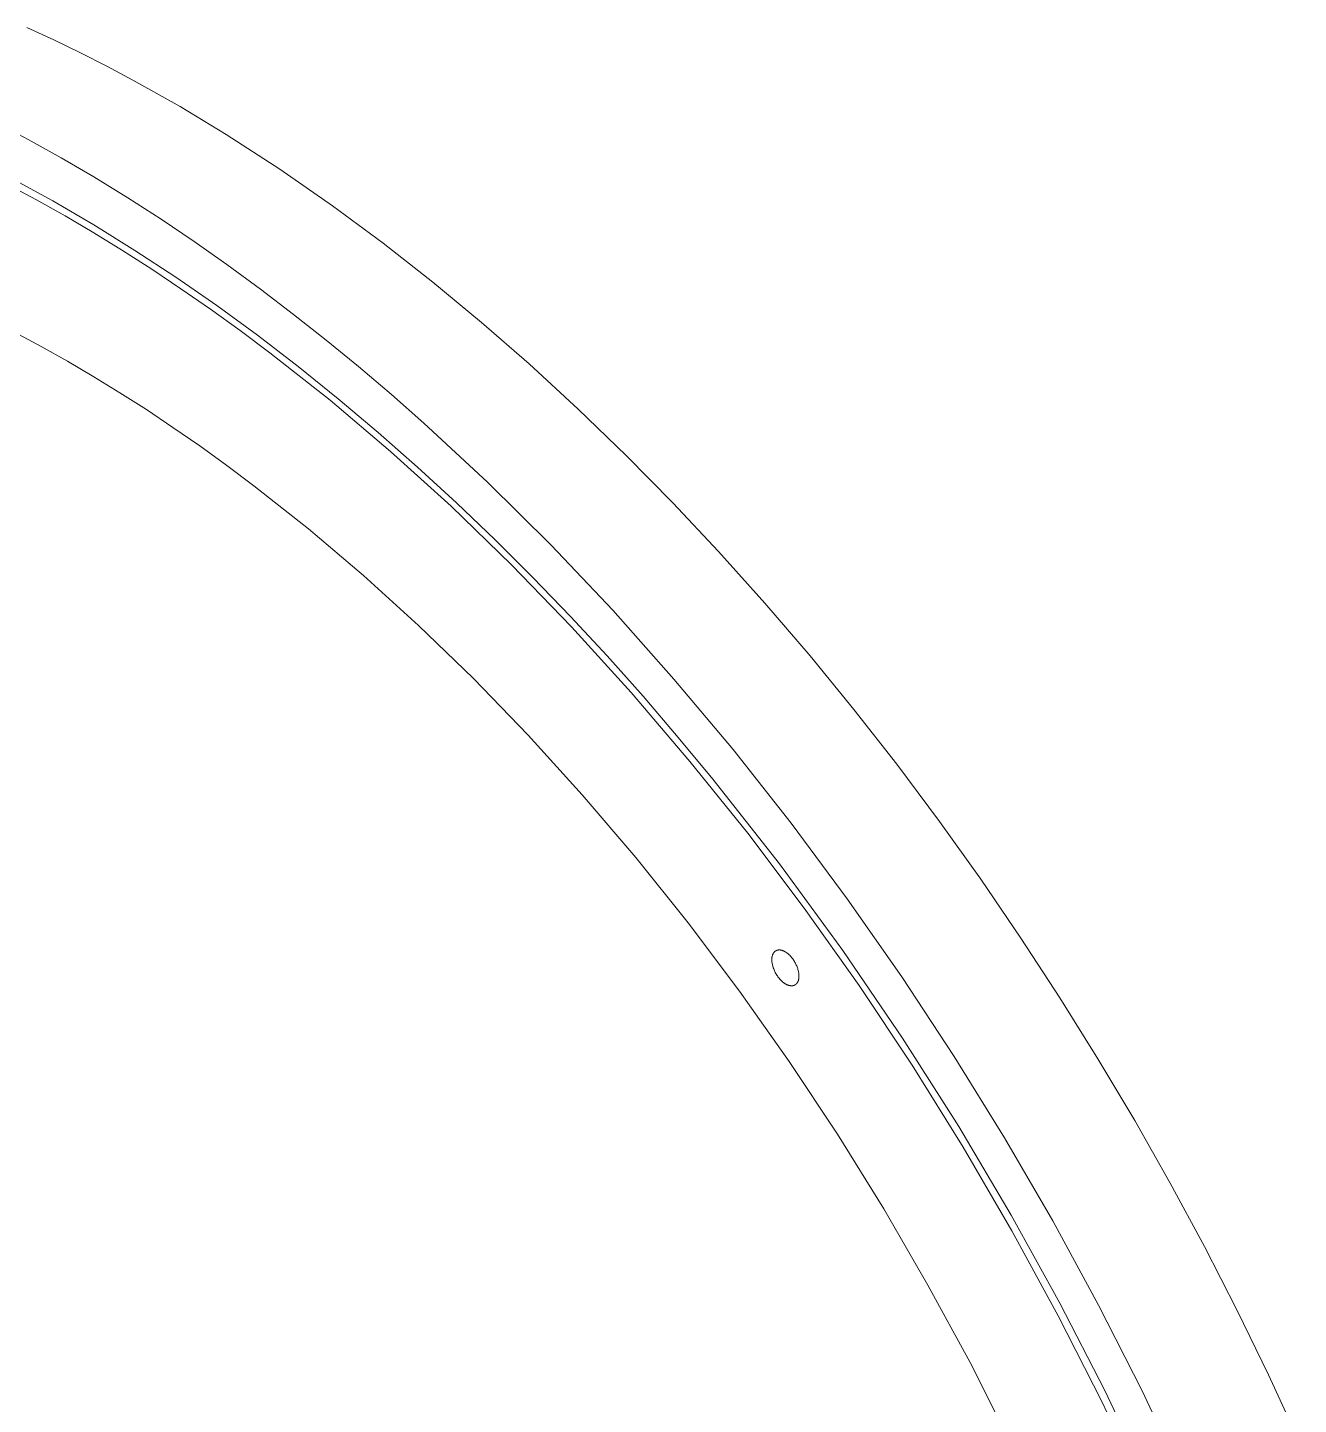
# Model space of a CAD drawing. Header units: millimetres. Extents: x -124 to 15640, y 659 to 4121.
# Drawn here: x 4082.2 to 4212.1, y 3858 to 3998.7 of the extents above; entities that cross this region are included whole.
import ezdxf

# ---------------------------------------------------------------- set-up
doc = ezdxf.new("R2010")
doc.units = ezdxf.units.MM
doc.layers.add('ZANO_R', color=7, linetype='Continuous', lineweight=0)

msp = doc.modelspace()

# ---------------------------------------------------------------- linework, layer by layer
at = {"layer": 'ZANO_R'}
for p, q in [((4082.15, 3998.75), (4084.9, 3997.48)), ((4084.9, 3997.48), (4087.62, 3996.16)), ((4087.62, 3996.16), (4090.32, 3994.79)), ((4090.32, 3994.79), (4092.99, 3993.37)), ((4092.99, 3993.37), (4097.8, 3990.67)), ((4097.8, 3990.67), (4102.52, 3987.82)), ((4082.27, 3987.32), (4078.85, 3989.12)), ((4102.52, 3987.82), (4108.01, 3984.26)), ((4085.65, 3985.43), (4082.27, 3987.32)), ((4088.98, 3983.48), (4085.65, 3985.43)), ((4092.45, 3981.35), (4088.98, 3983.48)), ((4108.01, 3984.26), (4113.38, 3980.54)), ((4083.06, 3981.16), (4080.07, 3982.76)), ((4084.78, 3981.03), (4080.59, 3983.31)), ((4086.04, 3979.49), (4083.06, 3981.16)), ((4088.98, 3978.58), (4084.78, 3981.03)), ((4095.87, 3979.15), (4092.45, 3981.35)), ((4113.38, 3980.54), (4118.57, 3976.7)), ((4088.98, 3977.76), (4086.04, 3979.49)), ((4099.24, 3976.87), (4095.87, 3979.15)), ((4093.18, 3975.98), (4088.98, 3978.58)), ((4091.93, 3975.96), (4088.98, 3977.76)), ((4102.57, 3974.54), (4099.24, 3976.87)), ((4118.57, 3976.7), (4123.65, 3972.72)), ((4094.9, 3974.06), (4091.93, 3975.96)), ((4097.38, 3973.23), (4093.18, 3975.98)), ((4097.89, 3972.06), (4094.9, 3974.06)), ((4106.01, 3972.02), (4102.57, 3974.54)), ((4101.56, 3970.33), (4097.38, 3973.23)), ((4123.65, 3972.72), (4128.62, 3968.61)), ((4100.91, 3969.97), (4097.89, 3972.06)), ((4109.39, 3969.44), (4106.01, 3972.02)), ((4103.94, 3967.79), (4100.91, 3969.97)), ((4105.73, 3967.3), (4101.56, 3970.33)), ((4112.73, 3966.8), (4109.39, 3969.44)), ((4128.62, 3968.61), (4133.48, 3964.37)), ((4080.88, 3967.61), (4083.6, 3966.15)), ((4106.99, 3965.51), (4103.94, 3967.79)), ((4109.87, 3964.12), (4105.73, 3967.3)), ((4116.03, 3964.1), (4112.73, 3966.8)), ((4083.6, 3966.15), (4086.3, 3964.64)), ((4113.13, 3960.66), (4106.99, 3965.51)), ((4086.3, 3964.64), (4088.98, 3963.07)), ((4113.98, 3960.82), (4109.87, 3964.12)), ((4119.4, 3961.24), (4116.03, 3964.1)), ((4133.48, 3964.37), (4138.49, 3959.75)), ((4088.98, 3963.07), (4091.66, 3961.43)), ((4091.66, 3961.43), (4094.36, 3959.7)), ((4122.73, 3958.31), (4119.4, 3961.24)), ((4094.36, 3959.7), (4097.08, 3957.89)), ((4119.31, 3955.43), (4113.13, 3960.66)), ((4118.05, 3957.38), (4113.98, 3960.82)), ((4138.49, 3959.75), (4143.39, 3955.02)), ((4129.22, 3952.29), (4122.73, 3958.31)), ((4097.08, 3957.89), (4099.82, 3955.99)), ((4122.08, 3953.83), (4118.05, 3957.38)), ((4099.82, 3955.99), (4102.58, 3954)), ((4125.5, 3949.83), (4119.31, 3955.43)), ((4102.58, 3954), (4105.35, 3951.93)), ((4126.07, 3950.17), (4122.08, 3953.83)), ((4143.39, 3955.02), (4148.18, 3950.17)), ((4105.35, 3951.93), (4110.93, 3947.52)), ((4135.73, 3945.85), (4129.22, 3952.29)), ((4131.68, 3943.84), (4125.5, 3949.83)), ((4130, 3946.4), (4126.07, 3950.17)), ((4148.18, 3950.17), (4152.84, 3945.2)), ((4110.93, 3947.52), (4116.54, 3942.76)), ((4133.88, 3942.54), (4130, 3946.4)), ((4142.03, 3939.2), (4135.73, 3945.85)), ((4152.84, 3945.2), (4157.58, 3939.92)), ((4116.54, 3942.76), (4122.17, 3937.66)), ((4137.83, 3937.5), (4131.68, 3943.84)), ((4137.7, 3938.58), (4133.88, 3942.54)), ((4157.58, 3939.92), (4162.2, 3934.54)), ((4141.45, 3934.53), (4137.7, 3938.58)), ((4148.29, 3932.17), (4142.03, 3939.2)), ((4122.17, 3937.66), (4127.79, 3932.22)), ((4143.92, 3930.8), (4137.83, 3937.5)), ((4145.13, 3930.41), (4141.45, 3934.53)), ((4162.2, 3934.54), (4166.69, 3929.05)), ((4127.79, 3932.22), (4133.38, 3926.44)), ((4154.33, 3924.96), (4148.29, 3932.17)), ((4149.93, 3923.76), (4143.92, 3930.8)), ((4148.73, 3926.21), (4145.13, 3930.41)), ((4166.69, 3929.05), (4171.06, 3923.46)), ((4133.38, 3926.44), (4138.91, 3920.34)), ((4152.26, 3921.95), (4148.73, 3926.21)), ((4160.28, 3917.43), (4154.33, 3924.96)), ((4155.83, 3916.41), (4149.93, 3923.76)), ((4171.06, 3923.46), (4175.42, 3917.63)), ((4159.08, 3913.28), (4152.26, 3921.95)), ((4138.91, 3920.34), (4144.38, 3913.94)), ((4166, 3909.72), (4160.28, 3917.43)), ((4175.42, 3917.63), (4179.66, 3911.72)), ((4161.6, 3908.77), (4155.83, 3916.41)), ((4144.38, 3913.94), (4149.74, 3907.25)), ((4165.55, 3904.43), (4159.08, 3913.28)), ((4179.66, 3911.72), (4183.76, 3905.71)), ((4167.21, 3900.85), (4161.6, 3908.77)), ((4171.58, 3901.74), (4166, 3909.72)), ((4149.74, 3907.25), (4154.98, 3900.29)), ((4183.76, 3905.71), (4187.74, 3899.61)), ((4158.3, 3903.63), (4158.31, 3903.67)), ((4158.3, 3903.6), (4158.3, 3903.63)), ((4158.3, 3903.56), (4158.3, 3903.6)), ((4158.3, 3903.53), (4158.3, 3903.56)), ((4158.3, 3903.49), (4158.3, 3903.53)), ((4158.3, 3903.45), (4158.3, 3903.49)), ((4158.3, 3903.42), (4158.3, 3903.45)), ((4158.3, 3903.38), (4158.3, 3903.42)), ((4158.3, 3903.34), (4158.3, 3903.38)), ((4158.31, 3903.3), (4158.3, 3903.34)), ((4158.31, 3903.74), (4158.32, 3903.77)), ((4158.31, 3903.7), (4158.31, 3903.74)), ((4158.31, 3903.67), (4158.31, 3903.7)), ((4158.31, 3903.26), (4158.31, 3903.3)), ((4158.32, 3903.18), (4158.31, 3903.26)), ((4158.32, 3903.77), (4158.33, 3903.81)), ((4158.33, 3903.09), (4158.32, 3903.18)), ((4158.33, 3903.84), (4158.34, 3903.87)), ((4158.33, 3903.81), (4158.33, 3903.84)), ((4158.34, 3903.87), (4158.35, 3903.91)), ((4158.35, 3903.91), (4158.36, 3903.94)), ((4158.36, 3903.94), (4158.37, 3903.97)), ((4158.37, 3903.97), (4158.38, 3904)), ((4158.38, 3904), (4158.39, 3904.03)), ((4158.39, 3904.03), (4158.41, 3904.06)), ((4158.41, 3904.06), (4158.42, 3904.09)), ((4158.42, 3904.09), (4158.43, 3904.11)), ((4158.43, 3904.11), (4158.44, 3904.12)), ((4158.44, 3904.13), (4158.45, 3904.15)), ((4158.44, 3904.12), (4158.44, 3904.13)), ((4158.45, 3904.15), (4158.46, 3904.16)), ((4158.46, 3904.16), (4158.47, 3904.17)), ((4158.47, 3904.17), (4158.48, 3904.19)), ((4158.48, 3904.19), (4158.49, 3904.2)), ((4158.49, 3904.21), (4158.5, 3904.22)), ((4158.49, 3904.2), (4158.49, 3904.21)), ((4158.5, 3904.22), (4158.51, 3904.24)), ((4158.51, 3904.24), (4158.52, 3904.25)), ((4158.52, 3904.25), (4158.53, 3904.26)), ((4158.53, 3904.26), (4158.54, 3904.27)), ((4158.54, 3904.27), (4158.55, 3904.28)), ((4158.55, 3904.28), (4158.56, 3904.29)), ((4158.56, 3904.29), (4158.57, 3904.3)), ((4158.57, 3904.3), (4158.58, 3904.31)), ((4158.58, 3904.31), (4158.6, 3904.32)), ((4158.6, 3904.32), (4158.61, 3904.33)), ((4158.61, 3904.33), (4158.62, 3904.34)), ((4158.62, 3904.34), (4158.63, 3904.35)), ((4158.63, 3904.35), (4158.64, 3904.36)), ((4158.64, 3904.36), (4158.65, 3904.37)), ((4158.65, 3904.37), (4158.67, 3904.38)), ((4158.67, 3904.38), (4158.68, 3904.39)), ((4158.68, 3904.39), (4158.69, 3904.39)), ((4158.69, 3904.39), (4158.7, 3904.4)), ((4158.7, 3904.4), (4158.72, 3904.41)), ((4158.72, 3904.41), (4158.73, 3904.41)), ((4158.73, 3904.41), (4158.74, 3904.42)), ((4158.74, 3904.42), (4158.75, 3904.43)), ((4158.75, 3904.43), (4158.77, 3904.43)), ((4158.77, 3904.43), (4158.78, 3904.44)), ((4158.78, 3904.44), (4158.8, 3904.44)), ((4158.8, 3904.44), (4158.81, 3904.45)), ((4158.81, 3904.45), (4158.82, 3904.45)), ((4158.82, 3904.45), (4158.84, 3904.46)), ((4158.84, 3904.46), (4158.85, 3904.46)), ((4158.85, 3904.46), (4158.87, 3904.47)), ((4158.87, 3904.47), (4158.88, 3904.47)), ((4158.88, 3904.47), (4158.89, 3904.47)), ((4158.89, 3904.47), (4158.91, 3904.48)), ((4158.91, 3904.48), (4158.92, 3904.48)), ((4158.92, 3904.48), (4158.94, 3904.48)), ((4158.94, 3904.48), (4158.95, 3904.48)), ((4158.95, 3904.48), (4158.97, 3904.49)), ((4158.97, 3904.49), (4158.98, 3904.49)), ((4158.98, 3904.49), (4159, 3904.49)), ((4159, 3904.49), (4159.02, 3904.49)), ((4159.02, 3904.49), (4159.03, 3904.49)), ((4159.03, 3904.49), (4159.05, 3904.49)), ((4159.05, 3904.49), (4159.06, 3904.49)), ((4159.06, 3904.49), (4159.08, 3904.49)), ((4159.08, 3904.49), (4159.09, 3904.49)), ((4159.09, 3904.49), (4159.11, 3904.49)), ((4159.11, 3904.49), (4159.12, 3904.49)), ((4159.12, 3904.49), (4159.14, 3904.49)), ((4159.14, 3904.49), (4159.17, 3904.48)), ((4159.17, 3904.48), (4159.2, 3904.48)), ((4159.2, 3904.48), (4159.24, 3904.47)), ((4159.24, 3904.47), (4159.27, 3904.46)), ((4159.27, 3904.46), (4159.3, 3904.46)), ((4159.3, 3904.46), (4159.33, 3904.45)), ((4159.33, 3904.45), (4159.37, 3904.44)), ((4159.37, 3904.44), (4159.4, 3904.43)), ((4159.4, 3904.43), (4159.43, 3904.41)), ((4159.43, 3904.41), (4159.46, 3904.4)), ((4159.46, 3904.4), (4159.49, 3904.39)), ((4159.49, 3904.39), (4159.53, 3904.37)), ((4159.53, 3904.37), (4159.56, 3904.36)), ((4159.56, 3904.36), (4159.59, 3904.34)), ((4159.59, 3904.34), (4159.62, 3904.33)), ((4159.62, 3904.33), (4159.65, 3904.31)), ((4159.65, 3904.31), (4159.68, 3904.29)), ((4159.68, 3904.29), (4159.71, 3904.27)), ((4159.71, 3904.27), (4159.74, 3904.25)), ((4159.74, 3904.25), (4159.78, 3904.23)), ((4159.78, 3904.23), (4159.81, 3904.21)), ((4159.81, 3904.21), (4159.84, 3904.19)), ((4159.84, 3904.19), (4159.87, 3904.16)), ((4159.87, 3904.16), (4159.94, 3904.11)), ((4159.94, 3904.11), (4160, 3904.06)), ((4160, 3904.06), (4160.06, 3904)), ((4160.06, 3904), (4160.13, 3903.94)), ((4160.13, 3903.94), (4160.19, 3903.87)), ((4160.19, 3903.87), (4160.26, 3903.8)), ((4160.26, 3903.8), (4160.32, 3903.73)), ((4160.32, 3903.73), (4160.38, 3903.65)), ((4160.38, 3903.65), (4160.44, 3903.57)), ((4160.44, 3903.57), (4160.5, 3903.49)), ((4160.5, 3903.49), (4160.56, 3903.4)), ((4160.56, 3903.4), (4160.61, 3903.31)), ((4160.61, 3903.31), (4160.66, 3903.22)), ((4160.66, 3903.22), (4160.71, 3903.13)), ((4160.71, 3903.13), (4160.76, 3903.04)), ((4171.66, 3895.46), (4165.55, 3904.43)), ((4158.35, 3903.01), (4158.33, 3903.09)), ((4158.37, 3902.92), (4158.35, 3903.01)), ((4158.39, 3902.83), (4158.37, 3902.92)), ((4158.42, 3902.74), (4158.39, 3902.83)), ((4158.45, 3902.65), (4158.42, 3902.74)), ((4158.49, 3902.55), (4158.45, 3902.65)), ((4158.52, 3902.46), (4158.49, 3902.55)), ((4158.56, 3902.37), (4158.52, 3902.46)), ((4158.61, 3902.27), (4158.56, 3902.37)), ((4158.65, 3902.18), (4158.61, 3902.27)), ((4158.7, 3902.09), (4158.65, 3902.18)), ((4158.75, 3902), (4158.7, 3902.09)), ((4158.81, 3901.91), (4158.75, 3902)), ((4158.87, 3901.83), (4158.81, 3901.91)), ((4158.92, 3901.75), (4158.87, 3901.83)), ((4158.98, 3901.67), (4158.92, 3901.75)), ((4160.76, 3903.04), (4160.8, 3902.95)), ((4160.8, 3902.95), (4160.84, 3902.85)), ((4160.84, 3902.85), (4160.88, 3902.76)), ((4160.88, 3902.76), (4160.91, 3902.67)), ((4160.91, 3902.67), (4160.94, 3902.58)), ((4160.94, 3902.58), (4160.97, 3902.48)), ((4160.97, 3902.48), (4161, 3902.39)), ((4161, 3902.39), (4161.02, 3902.31)), ((4161.02, 3902.31), (4161.03, 3902.22)), ((4161.03, 3902.22), (4161.05, 3902.14)), ((4161.05, 3902.14), (4161.06, 3902.05)), ((4161.06, 3902.05), (4161.06, 3902.01)), ((4161.06, 3902.01), (4161.06, 3901.98)), ((4161.06, 3901.98), (4161.07, 3901.94)), ((4161.07, 3901.94), (4161.07, 3901.9)), ((4161.07, 3901.9), (4161.07, 3901.86)), ((4161.07, 3901.86), (4161.07, 3901.83)), ((4161.07, 3901.83), (4161.07, 3901.79)), ((4161.07, 3901.79), (4161.07, 3901.75)), ((4161.07, 3901.75), (4161.07, 3901.72)), ((4176.93, 3893.61), (4171.58, 3901.74)), ((4159.05, 3901.59), (4158.98, 3901.67)), ((4159.11, 3901.52), (4159.05, 3901.59)), ((4159.17, 3901.45), (4159.11, 3901.52)), ((4159.24, 3901.38), (4159.17, 3901.45)), ((4159.3, 3901.32), (4159.24, 3901.38)), ((4159.37, 3901.26), (4159.3, 3901.32)), ((4159.43, 3901.2), (4159.37, 3901.26)), ((4159.49, 3901.15), (4159.43, 3901.2)), ((4159.53, 3901.13), (4159.49, 3901.15)), ((4159.56, 3901.11), (4159.53, 3901.13)), ((4159.59, 3901.08), (4159.56, 3901.11)), ((4159.62, 3901.06), (4159.59, 3901.08)), ((4159.65, 3901.04), (4159.62, 3901.06)), ((4159.68, 3901.02), (4159.65, 3901.04)), ((4159.71, 3901.01), (4159.68, 3901.02)), ((4159.74, 3900.99), (4159.71, 3901.01)), ((4159.78, 3900.97), (4159.74, 3900.99)), ((4159.81, 3900.96), (4159.78, 3900.97)), ((4159.84, 3900.94), (4159.81, 3900.96)), ((4159.87, 3900.93), (4159.84, 3900.94)), ((4159.9, 3900.91), (4159.87, 3900.93)), ((4159.94, 3900.9), (4159.9, 3900.91)), ((4159.97, 3900.89), (4159.94, 3900.9)), ((4160, 3900.88), (4159.97, 3900.89)), ((4160.03, 3900.87), (4160, 3900.88)), ((4160.06, 3900.86), (4160.03, 3900.87)), ((4160.1, 3900.85), (4160.06, 3900.86)), ((4160.13, 3900.84), (4160.1, 3900.85)), ((4160.16, 3900.84), (4160.13, 3900.84)), ((4160.19, 3900.83), (4160.16, 3900.84)), ((4160.23, 3900.83), (4160.19, 3900.83)), ((4160.24, 3900.83), (4160.23, 3900.83)), ((4160.26, 3900.83), (4160.24, 3900.83)), ((4160.27, 3900.83), (4160.26, 3900.83)), ((4160.29, 3900.82), (4160.27, 3900.83)), ((4160.3, 3900.82), (4160.29, 3900.82)), ((4160.32, 3900.82), (4160.3, 3900.82)), ((4160.34, 3900.82), (4160.32, 3900.82)), ((4160.35, 3900.83), (4160.34, 3900.82)), ((4160.37, 3900.83), (4160.35, 3900.83)), ((4160.38, 3900.83), (4160.37, 3900.83)), ((4160.4, 3900.83), (4160.38, 3900.83)), ((4160.41, 3900.83), (4160.4, 3900.83)), ((4160.43, 3900.83), (4160.41, 3900.83)), ((4160.44, 3900.84), (4160.43, 3900.83)), ((4160.46, 3900.84), (4160.44, 3900.84)), ((4160.47, 3900.84), (4160.46, 3900.84)), ((4160.49, 3900.84), (4160.47, 3900.84)), ((4160.5, 3900.85), (4160.49, 3900.84)), ((4160.51, 3900.85), (4160.5, 3900.85)), ((4160.53, 3900.86), (4160.51, 3900.85)), ((4160.54, 3900.86), (4160.53, 3900.86)), ((4160.56, 3900.87), (4160.54, 3900.86)), ((4160.57, 3900.87), (4160.56, 3900.87)), ((4160.58, 3900.88), (4160.57, 3900.87)), ((4160.6, 3900.88), (4160.58, 3900.88)), ((4160.61, 3900.89), (4160.6, 3900.88)), ((4160.62, 3900.89), (4160.61, 3900.89)), ((4160.64, 3900.9), (4160.62, 3900.89)), ((4160.65, 3900.91), (4160.64, 3900.9)), ((4160.66, 3900.91), (4160.65, 3900.91)), ((4160.68, 3900.92), (4160.66, 3900.91)), ((4160.69, 3900.93), (4160.68, 3900.92)), ((4160.7, 3900.94), (4160.69, 3900.93)), ((4160.71, 3900.95), (4160.7, 3900.94)), ((4160.72, 3900.95), (4160.71, 3900.95)), ((4160.74, 3900.96), (4160.72, 3900.95)), ((4160.75, 3900.97), (4160.74, 3900.96)), ((4160.76, 3900.98), (4160.75, 3900.97)), ((4160.77, 3900.99), (4160.76, 3900.98)), ((4160.78, 3901), (4160.77, 3900.99)), ((4160.79, 3901.01), (4160.78, 3901)), ((4160.8, 3901.02), (4160.79, 3901.01)), ((4160.81, 3901.03), (4160.8, 3901.02)), ((4160.82, 3901.04), (4160.81, 3901.03)), ((4160.83, 3901.06), (4160.82, 3901.04)), ((4160.84, 3901.07), (4160.83, 3901.06)), ((4160.85, 3901.08), (4160.84, 3901.07)), ((4160.86, 3901.09), (4160.85, 3901.08)), ((4160.87, 3901.1), (4160.86, 3901.09)), ((4160.88, 3901.12), (4160.87, 3901.1)), ((4160.89, 3901.13), (4160.88, 3901.12)), ((4160.9, 3901.14), (4160.89, 3901.13)), ((4160.91, 3901.15), (4160.9, 3901.14)), ((4160.92, 3901.18), (4160.91, 3901.17)), ((4160.91, 3901.17), (4160.91, 3901.15)), ((4160.93, 3901.2), (4160.92, 3901.18)), ((4160.94, 3901.21), (4160.93, 3901.2)), ((4160.96, 3901.25), (4160.94, 3901.22)), ((4160.94, 3901.22), (4160.94, 3901.21)), ((4160.97, 3901.28), (4160.96, 3901.25)), ((4160.98, 3901.31), (4160.97, 3901.28)), ((4161, 3901.34), (4160.98, 3901.31)), ((4161.01, 3901.38), (4161, 3901.34)), ((4161.02, 3901.41), (4161.01, 3901.38)), ((4161.03, 3901.47), (4161.02, 3901.44)), ((4161.02, 3901.44), (4161.02, 3901.41)), ((4161.04, 3901.51), (4161.03, 3901.47)), ((4161.05, 3901.54), (4161.04, 3901.51)), ((4161.06, 3901.61), (4161.05, 3901.58)), ((4161.05, 3901.58), (4161.05, 3901.54)), ((4161.07, 3901.72), (4161.06, 3901.68)), ((4161.06, 3901.68), (4161.06, 3901.65)), ((4161.06, 3901.65), (4161.06, 3901.61)), ((4172.64, 3892.7), (4167.21, 3900.85)), ((4154.98, 3900.29), (4160.07, 3893.08)), ((4187.74, 3899.61), (4191.63, 3893.37)), ((4177.4, 3886.44), (4171.66, 3895.46)), ((4182.08, 3885.28), (4176.93, 3893.61)), ((4191.63, 3893.37), (4195.39, 3887.05)), ((4160.07, 3893.08), (4165, 3885.65)), ((4177.85, 3884.33), (4172.64, 3892.7)), ((4182.76, 3877.4), (4177.4, 3886.44)), ((4195.39, 3887.05), (4199.02, 3880.65)), ((4165, 3885.65), (4169.74, 3878.04)), ((4187.01, 3876.8), (4182.08, 3885.28)), ((4182.84, 3875.78), (4177.85, 3884.33)), ((4199.02, 3880.65), (4202.51, 3874.18)), ((4169.74, 3878.04), (4174.26, 3870.25)), ((4187.74, 3868.39), (4182.76, 3877.4)), ((4191.7, 3868.18), (4187.01, 3876.8)), ((4187.58, 3867.09), (4182.84, 3875.78)), ((4202.51, 3874.18), (4205.86, 3867.66)), ((4174.26, 3870.25), (4178.56, 3862.34)), ((4192.34, 3859.46), (4187.74, 3868.39)), ((4196.14, 3859.44), (4191.7, 3868.18)), ((4192.05, 3858.29), (4187.58, 3867.09)), ((4205.86, 3867.66), (4209.06, 3861.07)), ((4178.56, 3862.34), (4182.62, 3854.33)), ((4209.06, 3861.07), (4212.13, 3854.42)), ((4196.24, 3849.41), (4192.05, 3858.29)), ((4196.56, 3850.63), (4192.34, 3859.46)), ((4200.32, 3850.63), (4196.14, 3859.44))]:
    msp.add_line(p, q, dxfattribs=at)

doc.saveas('drawing.dxf')
